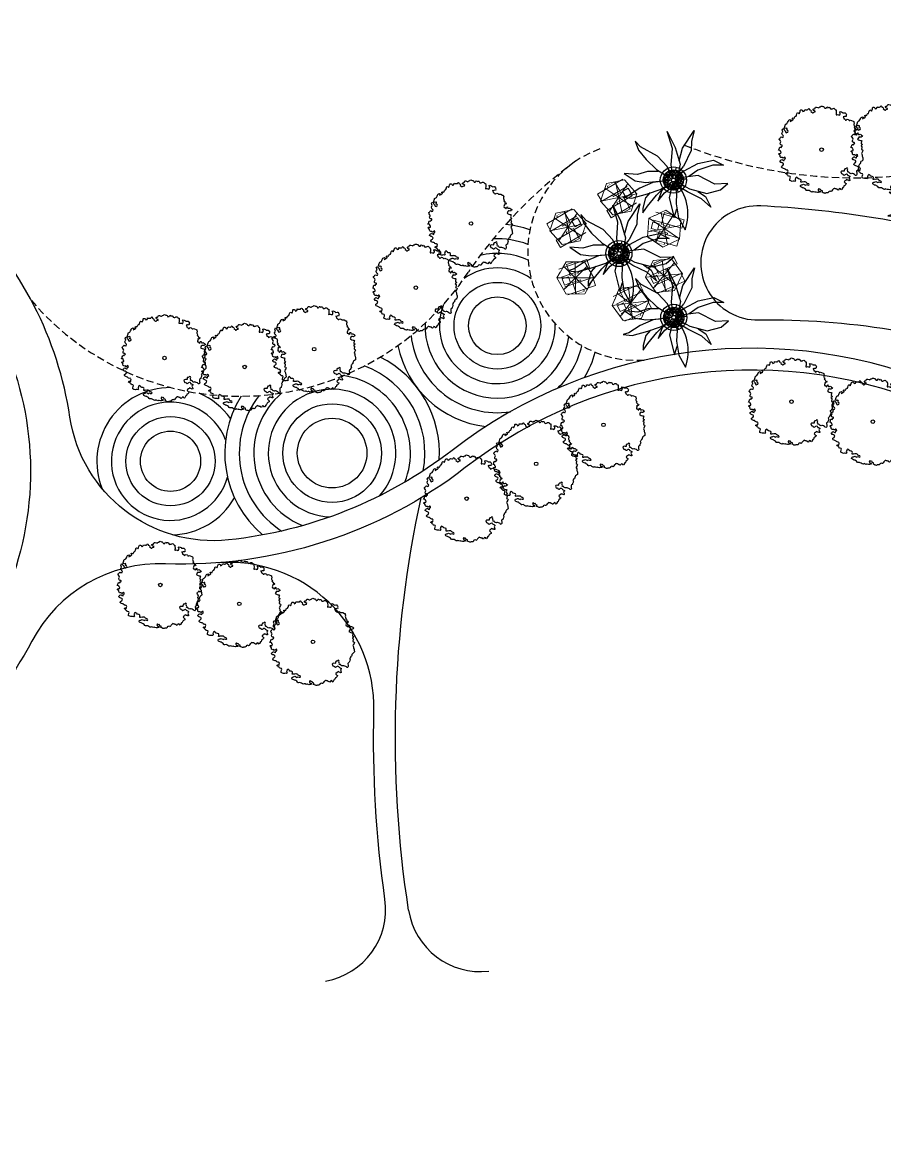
# Model space of a CAD drawing. Extents: x 309418 to 1212698, y 3438380 to 6877191.
# Drawn here: x 606509.1 to 606568.5, y 3438648.6 to 3438726 of the extents above; entities that cross this region are included whole.
import ezdxf

# ---------------------------------------------------------------- set-up
doc = ezdxf.new("R2010")
doc.units = 0
doc.header["$MEASUREMENT"] = 0
doc.set_wipeout_variables(frame=1)
doc.linetypes.add('DASHED', pattern=[0.75, 0.5, -0.25])
for name, color, linetype in [('Draft _ Lines', 20, 'Continuous'), ('DRAFT LINES', 32, 'Continuous'), ('DRAFT-LINES', 10, 'Continuous'), ('LA-HARD-PAVE-HATCH-MARBLE-TYPE (PV - MT-BG-01-AN - RA- ∅ - 01)', 227, 'Continuous'), ('LA-HARD-PAVE-HATCH-WOOD-TYPE( PV - WO-DW-01-∅ - ∅-∅ - 04)', 17, 'Continuous'), ('LA-HARD-PAVE-LINE-01', 30, 'Continuous'), ('LA-PLNT-PALMS', 251, 'Continuous'), ('LA-PLNT-TREE-TRUNK', 52, 'Continuous'), ('Tree-Delonix regia', 71, 'Continuous')]:
    doc.layers.add(name, color=color, linetype=linetype)
doc.layers.add('HW-LA-SF-LOUNGE CHAIRS', color=215, linetype='Continuous', lineweight=0)
doc.layers.add('L-CON-SF-CABANA', color=215, linetype='Continuous', lineweight=0)

# ---------------------------------------------------------------- blocks, each defined once
blk = doc.blocks.new('Lounge 1')
at = {"lineweight": 13, "extrusion": (0, 0, -1)}
blk.add_line((0.411, 1.439), (0.411, 0.859), dxfattribs=at)
blk.add_wipeout([(0.29, 0.859), (0.29, 0), (-0.29, 0), (-0.29, 0.859), (-0.411, 0.859), (-0.411, 1.439), (-0.29, 1.439), (-0.29, 2.03), (0.29, 2.03), (0.29, 1.439), (0.411, 1.439), (0.411, 0.859)])
at = {"extrusion": (0, 0, -1)}
for p, q in [((-0.29, 2.03), (-0.29, 0)), ((0.29, 2.03), (0.29, 0)), ((0.29, 0), (-0.29, 0))]:
    blk.add_line(p, q, dxfattribs=at)
at = {"lineweight": 13, "extrusion": (0, 0, -1)}
for p, q in [((-0.29, 1.439), (-0.411, 1.439)), ((-0.411, 1.439), (-0.411, 0.859)), ((-0.29, 0.859), (-0.411, 0.859)), ((0.411, 1.439), (0.29, 1.439)), ((0.411, 0.859), (0.29, 0.859))]:
    blk.add_line(p, q, dxfattribs=at)
blk.add_lwpolyline([(0.29, 1.439), (-0.29, 1.439)])
blk = doc.blocks.new('umbrella')
blk.add_lwpolyline([(-0.328, 1.236), (-1.23, 0.331), (-0.897, -0.902), (0.338, -1.231), (1.239, -0.326), (0.907, 0.907)], close=True)
for points in [[(0.329, -1.229), (-0.331, 1.235)], [(1.074, 0.287), (-1.064, -0.282)]]:
    blk.add_lwpolyline(points)
at = {"layer": 'L-CON-SF-CABANA', "extrusion": (0, 0, -1)}
for p, q in [((0.575, 0.995), (-0.571, -0.989)), ((-0.987, 0.575), (0.996, -0.57))]:
    blk.add_line(p, q, dxfattribs=at)
blk = doc.blocks.new('LA-SIDE TABLE-0')
at = {"layer": 'HW-LA-SF-LOUNGE CHAIRS'}
blk.add_lwpolyline([(-0.161, 0.157), (0.161, -0.157), (-0.153, -0.479), (-0.475, -0.166)], close=True, dxfattribs=at)
blk = doc.blocks.new('*U152')
at = {"layer": 'HW-LA-SF-LOUNGE CHAIRS', "rotation": 184.2289919196392}
blk.add_blockref('Lounge 1', (-0.735, 1.104), dxfattribs=at)
blk.add_blockref('Lounge 1', (0.561, 1.2), dxfattribs=at)
at = {"rotation": 228.4392637587774}
blk.add_blockref('LA-SIDE TABLE-0', (0.062, -0.872), dxfattribs=at)
at = {"layer": 'HW-LA-SF-LOUNGE CHAIRS', "rotation": 187.7379851974584}
blk.add_blockref('umbrella', (-0.002, 0.006), dxfattribs=at)
blk = doc.blocks.new('*U145')
at = {"layer": 'HW-LA-SF-LOUNGE CHAIRS', "rotation": 144.598257731793}
blk.add_blockref('Lounge 1', (0.138, 1.32), dxfattribs=at)
blk.add_blockref('Lounge 1', (1.198, 0.566), dxfattribs=at)
at = {"rotation": 188.8085295709311}
blk.add_blockref('LA-SIDE TABLE-0', (-0.508, -0.712), dxfattribs=at)
at = {"layer": 'HW-LA-SF-LOUNGE CHAIRS', "rotation": 148.1072510096121}
blk.add_blockref('umbrella', (0.002, 0.006), dxfattribs=at)
blk = doc.blocks.new('*U132')
at = {"layer": 'HW-LA-SF-LOUNGE CHAIRS', "rotation": 318.5593945274625}
blk.add_blockref('Lounge 1', (-0.276, -1.298), dxfattribs=at)
blk.add_blockref('Lounge 1', (-1.251, -0.437), dxfattribs=at)
at = {"rotation": 2.769666366600735}
blk.add_blockref('LA-SIDE TABLE-0', (0.58, 0.654), dxfattribs=at)
at = {"layer": 'HW-LA-SF-LOUNGE CHAIRS', "rotation": 322.0683878052817}
blk.add_blockref('umbrella', (-0.002, -0.006), dxfattribs=at)
blk = doc.blocks.new('*U146')
at = {"layer": 'HW-LA-SF-LOUNGE CHAIRS', "rotation": 143.1632647759338}
blk.add_blockref('Lounge 1', (0.171, 1.316), dxfattribs=at)
blk.add_blockref('Lounge 1', (1.211, 0.536), dxfattribs=at)
at = {"rotation": 187.3735366150719}
blk.add_blockref('LA-SIDE TABLE-0', (-0.526, -0.699), dxfattribs=at)
at = {"layer": 'HW-LA-SF-LOUNGE CHAIRS', "rotation": 146.6722580537529}
blk.add_blockref('umbrella', (0.002, 0.006), dxfattribs=at)
blk = doc.blocks.new('*U147')
at = {"layer": 'HW-LA-SF-LOUNGE CHAIRS', "rotation": 149.9295429317002}
blk.add_blockref('Lounge 1', (0.015, 1.327), dxfattribs=at)
blk.add_blockref('Lounge 1', (1.14, 0.675), dxfattribs=at)
at = {"rotation": 194.1398147708384}
blk.add_blockref('LA-SIDE TABLE-0', (-0.44, -0.756), dxfattribs=at)
at = {"layer": 'HW-LA-SF-LOUNGE CHAIRS', "rotation": 153.4385362095193}
blk.add_blockref('umbrella', (0.001, 0.006), dxfattribs=at)
blk = doc.blocks.new('GH-B-LA-PL-PALM')
for p, q in [((-1.517, 2.964), (-2.174, 3.082)), ((-2.174, 3.082), (-1.583, 2.408)), ((-1.583, 2.408), (-1.319, 1.141)), ((-0.725, 2.373), (-1.517, 2.964)), ((-0.226, 1.232), (-0.725, 2.373)), ((-2.808, 1.298), (-2.97, 2.047)), ((-2.97, 2.047), (-2.513, 1.474)), ((-1.933, 0.598), (-2.808, 1.298)), ((-2.513, 1.474), (-1.587, 0.875)), ((-1.587, 0.875), (-0.851, 0.675)), ((-1.319, 1.141), (-0.653, 0.504)), ((-0.022, 0.123), (-0.226, 1.232)), ((-0.955, 0.175), (-1.933, 0.598)), ((-0.955, 0.175), (-0.123, 0.023)), ((-0.653, 0.504), (-0.099, 0.076)), ((-0.585, -0.034), (-1.172, -0.045)), ((0.206, -1.184), (0.662, -1.757)), ((0.662, -1.757), (1.267, -2.163)), ((1.267, -2.163), (1.777, -2.915))]:
    blk.add_line(p, q)
for points in [[(-0.451, 1.808), (-0.499, 2.44), (-0.17, 3.188), (-0.209, 2.316), (0.031, 1.265), (0.106, 0.609)], [(0.075, 0.1), (0.543, 0.728), (1.155, 1.179), (1.809, 1.901), (2.162, 2.778)], [(0.112, 0.054), (1.131, 0.546), (1.977, 1.672), (1.392, 1.44)], [(-0.085, -0.091), (-0.721, -0.772), (-1.64, -1.411), (-2.332, -2.431), (-1.827, -1.319), (-1.132, -0.325), (-0.476, 0.023), (-0.125, 0.006)], [(0.484, -0.064), (1.072, -0.167), (1.803, 0.069), (1.06, 0.076), (0.462, 0.223)], [(-1.27, -0.522), (-2.104, -0.891), (-3.563, -1.025), (-2.852, -0.688), (-2.355, -0.309), (-1.172, -0.045)], [(-0.056, -0.112), (-0.459, -0.92), (-0.598, -1.887), (-0.356, -3.184), (-0.437, -3.729), (-0.092, -3.173), (0.082, -2.348), (0.165, -1.363), (0.015, -0.124)], [(0.089, -0.087), (1.018, -0.999), (1.885, -1.46), (2.766, -1.745), (3.106, -1.976), (2.762, -1.439), (1.868, -0.796), (1.076, -0.298), (0.553, -0.094), (0.123, -0.021)], [(1.777, -2.915), (1.7, -2.02), (1.329, -1.394), (0.682, -0.702)], [(1.682, -0.703), (2.163, -0.713), (2.841, -0.428), (3.079, -0.234), (2.524, -0.261), (1.55, -0.256), (0.968, -0.194)]]:
    blk.add_lwpolyline(points)
blk.add_arc((3.175, -0.24), 3.184, 108.55511, 173.42729)
at = {"layer": 'LA-PLNT-TREE-TRUNK'}
blk.add_circle((0, 0), 0.131, dxfattribs=at)
blk = doc.blocks.new('GH-B-LA-HD-FURN-Tree-Pit-140-C2')
blk.add_wipeout([(-0.285, 0.639), (-0.331, 0.617), (-0.371, 0.593), (-0.464, 0.524), (-0.509, 0.48), (-0.547, 0.437), (-0.566, 0.411), (-0.593, 0.373), (-0.614, 0.337), (-0.643, 0.276), (-0.665, 0.22), (-0.683, 0.154), (-0.692, 0.107), (-0.698, 0.047), (-0.7, 0.008), (-0.7, -0.016), (-0.696, -0.075), (-0.684, -0.149), (-0.657, -0.241), (-0.632, -0.301), (-0.605, -0.352), (-0.578, -0.395), (-0.516, -0.473), (-0.43, -0.552), (-0.377, -0.59), (-0.308, -0.629), (-0.192, -0.673), (-0.137, -0.686), (-0.026, -0.7), (0.028, -0.699), (0.16, -0.681), (0.232, -0.66), (0.287, -0.638), (0.411, -0.567), (0.473, -0.516), (0.517, -0.472), (0.565, -0.413), (0.608, -0.346), (0.66, -0.234), (0.679, -0.17), (0.695, -0.08), (0.699, 0.027), (0.674, 0.189), (0.649, 0.262), (0.618, 0.329), (0.576, 0.398), (0.529, 0.458), (0.47, 0.518), (0.414, 0.565), (0.336, 0.614), (0.277, 0.643), (0.234, 0.66), (0.176, 0.677), (0.135, 0.687), (0.1, 0.693), (0.045, 0.699), (0.004, 0.7), (-0.03, 0.699), (-0.071, 0.696), (-0.096, 0.693), (-0.124, 0.689), (-0.195, 0.672)])
at = {"linetype": 'Continuous', "ltscale": 7}
blk.add_circle((0, 0), 0.7, dxfattribs=at)
for centre, radius in [((0, 0), 0.7), ((-0.592, 0.009, 0), 0.0312), ((-0.526, 0.216, 0), 0.0751), ((-0.542, 0.345, 0), 0.0312), ((-0.482, 0.387, 0), 0.0312), ((-0.442, 0.118, 0), 0.0312), ((-0.432, -0.011, 0), 0.0312), ((-0.385, 0.277, 0), 0.0744), ((-0.38, 0.429, 0), 0.0489), ((-0.345, 0.538, 0), 0.0489), ((-0.319, 0.363, 0), 0.0312), ((-0.319, 0.189, 0), 0.0312), ((-0.223, 0.255, 0), 0.0751), ((-0.203, 0.436, 0), 0.0864), ((-0.239, 0.566, 0), 0.0312), ((-0.106, 0.624, 0), 0.0312), ((-0.046, 0.394, 0), 0.0751), ((-0.067, 0.526, 0), 0.0489), ((0.025, 0.561, 0), 0.0312), ((0.091, 0.494, 0), 0.0489), ((0.075, 0.397, 0), 0.0312), ((0.163, 0.33, 0), 0.0312), ((0.221, 0.245, 0), 0.0744), ((0.226, 0.418, 0), 0.0751), ((0.247, 0.56, 0), 0.0312), ((0.336, -0.05, 0), 0.0744), ((0.328, 0.519, 0), 0.0489), ((0.314, 0.186, 0), 0.0312), ((0.342, 0.102, 0), 0.0489), ((0.39, 0.277, 0), 0.0744), ((0.396, 0.429, 0), 0.0489), ((0.498, 0.095, 0), 0.0751), ((0.498, -0.073, 0), 0.0751), ((0.48, 0.346, 0), 0.0312), ((0.553, 0.255, 0), 0.0751), ((0.602, 0.143, 0), 0.0312), ((-0.664, -0.034, 0), 0.0312), ((-0.602, -0.135, 0), 0.0744), ((-0.523, -0.055, 0), 0.0312), ((-0.508, -0.414, 0), 0.0312), ((-0.505, -0.182, 0), 0.0312), ((-0.43, -0.174, 0), 0.0312), ((-0.406, -0.372, 0), 0.0489), ((-0.386, -0.273, 0), 0.0489), ((-0.327, -0.118, 0), 0.0744), ((-0.345, -0.437, 0), 0.0312), ((-0.285, -0.24, 0), 0.0489), ((-0.249, -0.546, 0), 0.0751), ((-0.229, -0.365, 0), 0.0864), ((-0.214, -0.155, 0), 0.0312), ((-0.175, -0.631, 0), 0.0312), ((-0.144, -0.505, 0), 0.0312), ((-0.11, -0.277, 0), 0.0489), ((-0.086, -0.557, 0), 0.0489), ((0.043, -0.574, 0), 0.0751), ((0.028, -0.318, 0), 0.0489), ((0.011, -0.474, 0), 0.0312), ((0.01, -0.669, 0), 0.0312), ((0.049, -0.404, 0), 0.0312), ((0.112, -0.242, 0), 0.0489), ((0.195, -0.556, 0), 0.0744), ((0.2, -0.382, 0), 0.0751), ((0.184, -0.17, 0), 0.0312), ((0.211, -0.253, 0), 0.0489), ((0.255, -0.157, 0), 0.0312), ((0.274, -0.477, 0), 0.0312), ((0.346, -0.263, 0), 0.0489), ((0.37, -0.372, 0), 0.0489), ((0.384, -0.154, 0), 0.0312), ((0.454, -0.455, 0), 0.0312), ((0.456, -0.261, 0), 0.0312), ((0.521, -0.179, 0), 0.0312)]:
    blk.add_circle(centre, radius)
for centre, radius, start, end in [((-0.738, 0.073, 0), 0.0751, 300.56995, 48.13189), ((-0.667, 0.152, 0), 0.0312, 228.25091, 106.0031), ((-0.703, 0.259, 0), 0.0489, 338.95156, 340.5973), ((-0.617, 0.292, 0), 0.0312, 212.38699, 96.93294), ((-0.532, 0.493, 0), 0.0744, 249.8969, 24.44616), ((-0.141, 0.712, 0), 0.0489, 225.13359, 337.31896), ((0.053, 0.676, 0), 0.0744, 161.29619, 9.73208), ((0.228, 0.639, 0), 0.0312, 117.36186, 23.37918), ((0.491, 0.534, 0), 0.0312, 191.31199, 263.52729), ((0.572, 0.436, 0), 0.0864, 143.86727, 290.7577), ((0.676, 0.067, 0), 0.0751, 82.37222, 288.96734), ((-0.683, -0.259, 0), 0.0489, 330.55443, 70.90521), ((-0.558, -0.308, 0), 0.0744, 243.04684, 174.73742), ((-0.568, -0.456, 0), 0.0312, 13.63317, 63.92155), ((-0.411, -0.524, 0), 0.0744, 297.59757, 166.13286), ((-0.345, -0.612, 0), 0.0312, 335.79609, 145.33578), ((-0.126, -0.734, 0), 0.0751, 29.1719, 131.34724), ((0.145, -0.71, 0), 0.0751, 33.568, 169.58741), ((0.364, -0.524, 0), 0.0744, 340.2974, 269.33505), ((0.527, -0.546, 0), 0.0751, 97.23348, 170.67419), ((0.547, -0.365, 0), 0.0864, 29.69595, 262.86872), ((0.661, -0.083, 0), 0.0489, 40.76282, 304.86097), ((0.672, -0.262, 0), 0.0489, 95.69847, 221.74846), ((0.664, -0.168, 0), 0.0312, 47.4763, 284.07386), ((0.73, -0.03, 0), 0.0312, 164.22546, 190.99296)]:
    blk.add_arc(centre, radius, start, end)
blk = doc.blocks.new('P200')
blk.add_lwpolyline([(0, -0.1), (0, 0.1)])
blk = doc.blocks.new('COARSE GRAVEL')
blk.add_wipeout([(0.677, 0.593), (0.693, 0.574), (0.693, 0.574), (0.73, 0.527), (0.758, 0.485), (0.793, 0.425), (0.81, 0.393), (0.831, 0.346), (0.85, 0.297), (0.867, 0.242), (0.883, 0.174), (0.894, 0.105), (0.899, 0.041), (0.9, -0.016), (0.898, -0.066), (0.892, -0.123), (0.88, -0.186), (0.867, -0.24), (0.848, -0.301), (0.82, -0.372), (0.79, -0.431), (0.757, -0.487), (0.72, -0.54), (0.681, -0.589), (0.641, -0.632), (0.605, -0.666), (0.579, -0.689), (0.53, -0.728), (0.477, -0.763), (0.444, -0.783), (0.404, -0.804), (0.374, -0.819), (0.305, -0.847), (0.25, -0.865), (0.153, -0.887), (0.088, -0.896), (0.02, -0.9), (-0.062, -0.898), (-0.179, -0.882), (-0.241, -0.867), (-0.295, -0.85), (-0.358, -0.826), (-0.43, -0.791), (-0.464, -0.771), (-0.526, -0.731), (-0.571, -0.696), (-0.616, -0.656), (-0.68, -0.59), (-0.714, -0.548), (-0.748, -0.5), (-0.791, -0.43), (-0.832, -0.343), (-0.866, -0.245), (-0.889, -0.14), (-0.899, -0.041), (-0.897, 0.077), (-0.881, 0.186), (-0.856, 0.277), (-0.839, 0.326), (-0.811, 0.39), (-0.778, 0.452), (-0.742, 0.509), (-0.702, 0.563), (-0.651, 0.621), (-0.592, 0.678), (-0.491, 0.754), (-0.4, 0.806), (-0.329, 0.838), (-0.192, 0.879), (-0.105, 0.894), (0.013, 0.9), (0.085, 0.896), (0.203, 0.877), (0.251, 0.864), (0.353, 0.828), (0.407, 0.803), (0.424, 0.794), (0.47, 0.768), (0.49, 0.755), (0.524, 0.732), (0.558, 0.706), (0.616, 0.656), (0.651, 0.622)])
at = {"rotation": 45.00000000604048}
blk.add_blockref('GH-B-LA-HD-FURN-Tree-Pit-140-C2', (0, 0), dxfattribs=at)
at = {"layer": 'LA-HARD-PAVE-HATCH-WOOD-TYPE( PV - WO-DW-01-∅ - ∅-∅ - 04)'}
blk.add_circle((0, 0), 0.9, dxfattribs=at)
at = {"layer": 'LA-HARD-PAVE-LINE-01'}
blk.add_circle((0, 0), 0.7, dxfattribs=at)
at = {"layer": 'LA-HARD-PAVE-HATCH-WOOD-TYPE( PV - WO-DW-01-∅ - ∅-∅ - 04)'}
for p, rotation in [((-0.24, 0.763), 197.4295865630063), ((0.252, 0.759), 161.6197243753375), ((-0.8, 0.013), 269.0493109383438), ((-0.641, 0.479), 233.239448750675), ((0.649, 0.468), 125.8098621876688), ((-0.656, -0.457), 304.8591731260126), ((-0.265, -0.755), 340.6690353136814), ((0.227, -0.767), 16.47889750135008), ((0.633, -0.489), 52.28875968901892), ((0.8, -0.027), 88.09862187668766)]:
    blk.add_blockref('P200', p, dxfattribs=dict(at, rotation=rotation))
blk = doc.blocks.new('Delonix regia')
at = {"linetype": 'Continuous'}
blk.add_lwpolyline([(2.746, -0.535), (2.736, -0.575), (2.722, -0.616), (2.664, -0.605), (2.668, -0.648), (2.68, -0.697), (2.659, -0.734), (2.623, -0.79), (2.679, -0.804), (2.666, -0.866), (2.599, -0.87), (2.571, -0.833), (2.505, -0.801), (2.5, -0.85), (2.456, -0.861), (2.399, -0.882), (2.358, -0.933), (2.388, -0.966), (2.392, -1.03), (2.362, -1.086), (2.408, -1.09), (2.458, -1.056), (2.512, -1.06), (2.55, -1.08), (2.55, -1.08), (2.55, -1.08), (2.486, -1.111), (2.507, -1.185), (2.541, -1.221), (2.585, -1.246), (2.588, -1.292), (2.596, -1.351), (2.604, -1.444), (2.555, -1.441), (2.514, -1.423), (2.467, -1.426), (2.422, -1.361), (2.392, -1.317), (2.321, -1.31), (2.249, -1.337), (2.204, -1.346), (2.208, -1.393), (2.239, -1.477), (2.272, -1.547), (2.302, -1.59), (2.312, -1.635), (2.27, -1.65), (2.232, -1.678), (2.186, -1.702), (2.151, -1.736), (2.166, -1.812), (2.1, -1.837), (2.038, -1.819), (2.019, -1.86), (2.035, -1.902), (1.996, -1.944), (1.958, -1.972), (1.91, -1.99), (1.87, -2.012), (1.902, -2.096), (1.885, -2.143), (1.825, -2.166), (1.71, -2.188), (1.662, -2.206), (1.629, -2.3), (1.596, -2.34), (1.56, -2.374), (1.55, -2.419), (1.503, -2.477), (1.425, -2.561), (1.385, -2.583), (1.299, -2.574), (1.226, -2.56), (1.175, -2.572), (1.118, -2.601), (1.074, -2.631), (1.024, -2.608), (0.972, -2.614), (0.928, -2.644), (0.877, -2.635), (0.846, -2.681), (0.827, -2.722), (0.737, -2.756), (0.695, -2.772), (0.652, -2.802), (0.576, -2.782), (0.529, -2.786), (0.431, -2.891), (0.385, -2.949), (0.34, -2.959), (0.295, -2.948), (0.268, -2.911), (0.284, -2.864), (0.274, -2.819), (0.248, -2.747), (0.225, -2.687), (0.197, -2.649), (0.156, -2.631), (0.132, -2.585), (0.108, -2.539), (0.119, -2.494), (0.127, -2.443), (0.093, -2.407), (0.09, -2.361), (0.132, -2.345), (0.149, -2.298), (0.191, -2.248), (0.24, -2.23), (0.264, -2.186), (0.236, -2.128), (0.181, -2.128), (0.134, -2.112), (0.106, -2.074), (0.054, -2.08), (-0.004, -2.109), (-0.04, -2.142), (-0.077, -2.115), (-0.112, -2.06), (-0.176, -2.015), (-0.231, -2.015), (-0.275, -2.08), (-0.292, -2.127), (-0.282, -2.171), (-0.237, -2.202), (-0.255, -2.243), (-0.236, -2.332), (-0.193, -2.357), (-0.147, -2.367), (-0.102, -2.378), (-0.061, -2.397), (-0.058, -2.443), (-0.068, -2.488), (-0.076, -2.539), (-0.055, -2.579), (-0.043, -2.629), (-0.027, -2.672), (-0.063, -2.705), (-0.108, -2.695), (-0.158, -2.707), (-0.169, -2.752), (-0.196, -2.789), (-0.214, -2.83), (-0.25, -2.864), (-0.291, -2.845), (-0.295, -2.799), (-0.319, -2.753), (-0.334, -2.711), (-0.346, -2.661), (-0.393, -2.664), (-0.442, -2.662), (-0.532, -2.641), (-0.58, -2.659), (-0.585, -2.756), (-0.574, -2.821), (-0.63, -2.855), (-0.732, -2.839), (-0.793, -2.82), (-0.837, -2.85), (-0.881, -2.86), (-0.929, -2.844), (-1.068, -2.875), (-1.12, -2.881), (-1.124, -2.834), (-1.099, -2.791), (-1.122, -2.731), (-1.179, -2.725), (-1.272, -2.732), (-1.287, -2.69), (-1.279, -2.639), (-1.313, -2.603), (-1.31, -2.555), (-1.344, -2.519), (-1.36, -2.477), (-1.382, -2.437), (-1.427, -2.427), (-1.471, -2.436), (-1.524, -2.422), (-1.601, -2.437), (-1.651, -2.449), (-1.691, -2.416), (-1.695, -2.369), (-1.764, -2.326), (-1.764, -2.326), (-1.808, -2.312), (-1.842, -2.34), (-1.892, -2.329), (-1.931, -2.305), (-1.966, -2.273), (-1.994, -2.238), (-2.044, -2.226), (-2.072, -2.191), (-2.089, -2.145), (-2.112, -2.085), (-2.136, -2.019), (-2.092, -1.995), (-2.057, -1.967), (-2.079, -1.929), (-2.092, -1.874), (-2.071, -1.828), (-2.048, -1.789), (-2.098, -1.777), (-2.108, -1.728), (-2.099, -1.672), (-2.182, -1.673), (-2.205, -1.712), (-2.226, -1.757), (-2.187, -1.864), (-2.201, -1.907), (-2.246, -1.886), (-2.281, -1.853), (-2.323, -1.824), (-2.373, -1.789), (-2.415, -1.699), (-2.436, -1.662), (-2.479, -1.647), (-2.511, -1.561), (-2.531, -1.508), (-2.588, -1.499), (-2.628, -1.431), (-2.645, -1.346), (-2.663, -1.277), (-2.68, -1.231), (-2.745, -1.179), (-2.773, -1.144), (-2.774, -1.1), (-2.759, -1.018), (-2.776, -0.934), (-2.777, -0.889), (-2.808, -0.847), (-2.828, -0.794), (-2.852, -0.728), (-2.861, -0.685), (-2.849, -0.636), (-2.807, -0.605), (-2.765, -0.597), (-2.724, -0.627), (-2.685, -0.65), (-2.639, -0.671), (-2.594, -0.692), (-2.585, -0.734), (-2.567, -0.803), (-2.559, -0.845), (-2.512, -0.85), (-2.466, -0.871), (-2.441, -0.937), (-2.397, -0.996), (-2.354, -0.988), (-2.336, -0.936), (-2.366, -0.856), (-2.385, -0.803), (-2.371, -0.76), (-2.375, -0.709), (-2.399, -0.665), (-2.434, -0.632), (-2.465, -0.591), (-2.51, -0.57), (-2.537, -0.519), (-2.582, -0.498), (-2.611, -0.464), (-2.558, -0.421), (-2.507, -0.395), (-2.484, -0.356), (-2.507, -0.274), (-2.545, -0.212), (-2.573, -0.178), (-2.539, -0.149), (-2.556, -0.103), (-2.551, -0.056), (-2.552, -0.011), (-2.602, 0.001), (-2.656, 0.003), (-2.686, -0.038), (-2.733, -0.033), (-2.767, -0.083), (-2.788, -0.129), (-2.846, -0.136), (-2.889, -0.061), (-2.924, -0.028), (-2.98, 0.019), (-3.016, 0.096), (-3.039, 0.178), (-2.996, 0.225), (-2.908, 0.273), (-2.844, 0.304), (-2.832, 0.354), (-2.864, 0.418), (-2.903, 0.441), (-2.888, 0.484), (-2.865, 0.523), (-2.882, 0.569), (-2.882, 0.569), (-2.865, 0.616), (-2.877, 0.66), (-2.893, 0.702), (-2.854, 0.725), (-2.806, 0.726), (-2.782, 0.674), (-2.761, 0.629), (-2.698, 0.683), (-2.656, 0.699), (-2.634, 0.755), (-2.635, 0.807), (-2.674, 0.827), (-2.698, 0.905), (-2.69, 0.952), (-2.699, 1.001), (-2.729, 1.046), (-2.749, 1.1), (-2.765, 1.155), (-2.755, 1.22), (-2.691, 1.261), (-2.651, 1.246), (-2.601, 1.229), (-2.537, 1.244), (-2.493, 1.265), (-2.484, 1.312), (-2.502, 1.384), (-2.523, 1.428), (-2.54, 1.474), (-2.536, 1.545), (-2.484, 1.582), (-2.441, 1.572), (-2.396, 1.567), (-2.35, 1.571), (-2.336, 1.524), (-2.327, 1.475), (-2.313, 1.428), (-2.294, 1.387), (-2.215, 1.434), (-2.172, 1.459), (-2.143, 1.404), (-2.084, 1.479), (-2.097, 1.526), (-2.188, 1.536), (-2.232, 1.55), (-2.218, 1.616), (-2.27, 1.662), (-2.295, 1.705), (-2.297, 1.757), (-2.277, 1.799), (-2.236, 1.827), (-2.222, 1.907), (-2.236, 1.98), (-2.17, 1.978), (-2.117, 1.929), (-2.079, 1.899), (-2.018, 1.944), (-2.022, 2.003), (-1.982, 2.035), (-1.991, 2.084), (-2.011, 2.125), (-2.041, 2.157), (-1.986, 2.174), (-1.937, 2.183), (-1.898, 2.206), (-1.829, 2.232), (-1.785, 2.209), (-1.78, 2.159), (-1.701, 2.171), (-1.661, 2.155), (-1.614, 2.182), (-1.613, 2.225), (-1.642, 2.258), (-1.642, 2.258), (-1.667, 2.295), (-1.655, 2.339), (-1.596, 2.406), (-1.544, 2.42), (-1.5, 2.436), (-1.475, 2.491), (-1.461, 2.575), (-1.451, 2.624), (-1.402, 2.659), (-1.358, 2.647), (-1.315, 2.652), (-1.269, 2.652), (-1.222, 2.647), (-1.217, 2.604), (-1.229, 2.56), (-1.182, 2.555), (-1.157, 2.519), (-1.077, 2.56), (-1.077, 2.605), (-1.067, 2.654), (-1.067, 2.699), (-1.019, 2.768), (-0.941, 2.803), (-0.896, 2.803), (-0.863, 2.866), (-0.848, 2.917), (-0.779, 2.943), (-0.727, 2.956), (-0.709, 2.906), (-0.746, 2.825), (-0.741, 2.781), (-0.746, 2.734), (-0.777, 2.666), (-0.801, 2.623), (-0.774, 2.566), (-0.729, 2.566), (-0.689, 2.535), (-0.624, 2.559), (-0.609, 2.61), (-0.639, 2.644), (-0.606, 2.691), (-0.559, 2.702), (-0.529, 2.742), (-0.552, 2.79), (-0.606, 2.798), (-0.613, 2.846), (-0.642, 2.88), (-0.589, 2.934), (-0.538, 2.948), (-0.47, 2.979), (-0.434, 3.003), (-0.379, 3.007), (-0.338, 2.988), (-0.297, 2.97), (-0.202, 2.988), (-0.133, 3.014), (-0.083, 3.032), (-0.03, 3.041), (0.02, 3.014), (0.061, 2.996), (0.072, 2.949), (0.007, 2.913), (-0.043, 2.895), (0.009, 2.892), (0.054, 2.908), (0.075, 2.866), (0.141, 2.856), (0.19, 2.846), (0.224, 2.876), (0.194, 2.91), (0.237, 2.948), (0.281, 2.92), (0.326, 2.846), (0.425, 2.883), (0.475, 2.885), (0.52, 2.856), (0.596, 2.879), (0.664, 2.91), (0.711, 2.933), (0.76, 2.94), (0.792, 2.867), (0.777, 2.817), (0.865, 2.838), (0.943, 2.873), (0.999, 2.905), (1.042, 2.91), (1.084, 2.858), (1.101, 2.813), (1.084, 2.767), (1.062, 2.72), (1.108, 2.703), (1.151, 2.679), (1.209, 2.706), (1.251, 2.728), (1.268, 2.683), (1.303, 2.651), (1.327, 2.615), (1.327, 2.615), (1.357, 2.583), (1.398, 2.554), (1.447, 2.564), (1.496, 2.553), (1.491, 2.506), (1.456, 2.478), (1.491, 2.385), (1.477, 2.342), (1.433, 2.318), (1.443, 2.232), (1.44, 2.178), (1.475, 2.146), (1.538, 2.139), (1.583, 2.118), (1.611, 2.084), (1.655, 2.107), (1.637, 2.176), (1.617, 2.229), (1.629, 2.278), (1.661, 2.313), (1.704, 2.299), (1.738, 2.267), (1.788, 2.255), (1.823, 2.283), (1.883, 2.283), (1.923, 2.237), (1.957, 2.145), (1.981, 2.101), (2.028, 2.096), (2.078, 2.084), (2.119, 2.055), (2.163, 2.056), (2.206, 2.042), (2.226, 1.989), (2.246, 1.936), (2.274, 1.902), (2.278, 1.85), (2.257, 1.805), (2.252, 1.758), (2.287, 1.726), (2.325, 1.703), (2.372, 1.72), (2.416, 1.721), (2.434, 1.675), (2.419, 1.632), (2.471, 1.614), (2.506, 1.582), (2.508, 1.537), (2.479, 1.451), (2.497, 1.405), (2.538, 1.375), (2.583, 1.355), (2.626, 1.341), (2.67, 1.304), (2.683, 1.249), (2.671, 1.199), (2.673, 1.155), (2.701, 1.12), (2.643, 1.053), (2.544, 0.956), (2.469, 0.913), (2.435, 0.885), (2.476, 0.855), (2.517, 0.826), (2.548, 0.762), (2.566, 0.716), (2.604, 0.692), (2.684, 0.722), (2.732, 0.755), (2.734, 0.809), (2.766, 0.843), (2.812, 0.823), (2.843, 0.759), (2.866, 0.677), (2.861, 0.63), (2.942, 0.555), (2.97, 0.52), (2.958, 0.41), (2.935, 0.372), (2.891, 0.348), (2.859, 0.313), (2.812, 0.296), (2.786, 0.346), (2.745, 0.376), (2.7, 0.397), (2.676, 0.441), (2.651, 0.386), (2.637, 0.343), (2.602, 0.315), (2.626, 0.271), (2.63, 0.22), (2.612, 0.168), (2.646, 0.136), (2.689, 0.122), (2.739, 0.11), (2.77, 0.047), (2.771, 0.002), (2.766, -0.045), (2.803, -0.084), (2.849, -0.105), (2.869, -0.157), (2.913, -0.276), (2.93, -0.323), (2.9, -0.364), (2.886, -0.407), (2.845, -0.437), (2.799, -0.455), (2.766, -0.489)], close=True, dxfattribs=at)
blk.add_circle((0, 0), 0.122, dxfattribs=at)

msp = doc.modelspace()

# ---------------------------------------------------------------- linework, layer by layer
at = {"layer": 'Draft _ Lines', "color": 114, "linetype": 'DASHED', "true_color": 0x139b48}
for points in [[(606581.07911, 3438718.89623, -0.21911698), (606554.66263, 3438717.57971, 1.80064705)], [(606548.88506, 3438717.29177, 0.87413396), (606551.97826, 3438702.75095, 0.06103169)], [(606547.21455, 3438716.44556, 0.08580852), (606539.82134, 3438708.80695, -0.50044974), (606509.70105, 3438706.85682, -1.24488655)]]:
    msp.add_lwpolyline(points, format="xyb", dxfattribs=at)
at = {"layer": 'DRAFT LINES', "color": 4}
msp.add_lwpolyline([(606630.60676, 3438714.33592, -0.30419859), (606609.27912, 3438712.84156, 0.26309511), (606589.59446, 3438712.96214, -0.19314222), (606574.81837, 3438711.07815, 0.05082023), (606559.97643, 3438713.37011, 1.03492594), (606559.84016, 3438705.51093, -0.08955435), (606577.73826, 3438702.59229, 0.22240797), (606594.61189, 3438704.24121, -0.31014936), (606617.1967, 3438702.73984, 0.55642004), (606637.57516, 3438710.12443, 0.70998682), (606630.60676, 3438714.33592, -0.13519752), (606622.34535, 3438710.62277)], format="xyb", dxfattribs=at)
at = {"layer": 'DRAFT-LINES'}
for points in [[(606645.51945, 3438695.76693, -0.15651859), (606622.45091, 3438697.41911, 0.16337411), (606596.78452, 3438698.91276, -0.17187102), (606573.00685, 3438700.69127, 0.27452542), (606538.69671, 3438696.52719, -0.13877641), (606523.30127, 3438690.36317, -0.40119639), (606512.36461, 3438698.81674, 0.16392939), (606505.06854, 3438713.01585), (606487.15853, 3438730.42333, -0.4552667), (606487.98509, 3438745.48487), (606510.94936, 3438763.32104)], [(606645.87457, 3438694.30958, -0.15651859), (606621.89172, 3438696.02724, 0.16337411), (606597.17848, 3438697.46542, -0.17187102), (606572.40196, 3438699.31864, 0.27452542), (606539.61238, 3438695.3391, -0.17500823), (606518.94623, 3438688.71648, 0.28772563), (606509.74292, 3438683.39892, -0.08856318), (606504.3329, 3438676.47432, 0.00584193), (606494.44773, 3438667.4011, 0.43189398), (606494.42807, 3438649.92927, 0.06703778), (606514.11669, 3438635.79429, -0.52237604), (606518.9986, 3438595.04669), (606503.58991, 3438581.333, 0.43325153), (606503.02403, 3438559.45353, 0.09691104), (606532.65646, 3438539.79454, -0.22527028), (606547.03504, 3438523.89202), (606547.9, 3438521.01421, 0.41426008), (606560.35671, 3438514.31629)], [(606535.70419, 3438664.86272, -0.0923679), (606536.57376, 3438693.26466)], [(606534.07744, 3438665.60587, -0.0411766), (606533.31266, 3438678.58366)]]:
    msp.add_lwpolyline(points, format="xyb", dxfattribs=at)
for centre, radius in [((606541.82196, 3438705.11343), 2.98754), ((606541.82196, 3438705.11343), 1.98754), ((606530.43078, 3438696.3418), 3.39816), ((606519.29465, 3438695.78093), 3.07551), ((606530.43078, 3438696.3418), 2.39816), ((606519.29465, 3438695.78093), 2.07551)]:
    msp.add_circle(centre, radius, dxfattribs=at)
for centre, radius, start, end in [((606541.82196, 3438705.11343), 6.98754, 71.2847892, 85.3859545), ((606541.82196, 3438705.11343), 5.98754, 69.4053505, 92.722493), ((606541.82196, 3438705.11343), 4.98754, 64.9189623, 103.6404102), ((606541.82196, 3438705.11343), 3.98754, 54.2487529, 125.0186031), ((606541.82196, 3438705.11343), 3.98754, 158.5952125, 1.9108718), ((606541.82196, 3438705.11343), 4.98754, 178.1800819, 351.2406624), ((606541.82196, 3438705.11343), 5.98754, 186.4755906, 278.6291682), ((606541.82196, 3438705.11343), 6.98754, 191.2336517, 263.4651964), ((606541.82196, 3438705.11343), 5.98754, 314.0829091, 346.7542742), ((606541.82196, 3438705.11343), 6.98754, 329.2468809, 344.8748355), ((606530.43078, 3438696.3418), 7.39816, 356.35856, 63.3430883), ((606530.43078, 3438696.3418), 6.39816, 348.9882193, 69.6859179), ((606530.43078, 3438696.3418), 5.39816, 338.2172145, 81.5555646), ((606519.29465, 3438695.78093), 5.07551, 89.8335073, 201.8854952), ((606519.29465, 3438695.78093), 5.07551, 35.4815527, 67.2138077), ((606530.43078, 3438696.3418), 7.39816, 148.0565242, 229.6651906), ((606530.43078, 3438696.3418), 6.39816, 141.7136946, 237.0355313), ((606530.43078, 3438696.3418), 5.39816, 129.844048, 247.8065361), ((606530.43078, 3438696.3418), 4.39816, 317.9257827, 268.0979679), ((606519.29465, 3438695.78093), 4.07551, 21.3520084, 344.4146052), ((606519.29465, 3438695.78093), 5.07551, 271.7913622, 330.2850609), ((606523.31541, 3438678.81808), 10, 358.6567329, 94.3841498), ((606529.12718, 3438664.90237), 5, 279.9016185, 8.0883875), ((606540.64531, 3438665.62774), 5, 188.8009769, 276.7352332)]:
    msp.add_arc(centre, radius, start, end, dxfattribs=at)

# ---------------------------------------------------------------- block references
at = {"layer": 'LA-PLNT-PALMS', "rotation": 231.1357011280185}
msp.add_blockref('GH-B-LA-PL-PALM', (606572.21621, 3438713.85829), dxfattribs=at)
at = {"layer": 'Tree-Delonix regia', "rotation": 47.46426310588033}
for p in [(606564.1694, 3438717.24422), (606569.1539, 3438717.42875), (606540.00695, 3438712.15818), (606536.19943, 3438707.7386), (606518.88136, 3438702.88934), (606529.19851, 3438703.50317), (606524.40841, 3438702.27551), (606562.09851, 3438699.88902), (606549.13999, 3438698.28524), (606567.69775, 3438698.50803), (606544.49614, 3438695.60176), (606539.70717, 3438693.20839), (606518.59219, 3438687.26123), (606524.03419, 3438685.95575), (606529.11339, 3438683.34481)]:
    msp.add_blockref('Delonix regia', p, dxfattribs=at)

# ---------------------------------------------------------------- next in the draw order: block references
at = {"layer": 'HW-LA-SF-LOUNGE CHAIRS', "xscale": -1, "rotation": 258.6539472657729}
msp.add_blockref('*U152', (606553.3282, 3438711.8074), dxfattribs=at)

# ---------------------------------------------------------------- next in the draw order: block references
for name, p in [('*U132', (606550.19527, 3438713.94999)), ('*U145', (606553.29522, 3438708.57705))]:
    msp.add_blockref(name, p, dxfattribs=at)

# ---------------------------------------------------------------- next in the draw order: block references
for name, p in [('*U132', (606546.69958, 3438711.90629)), ('*U146', (606550.98675, 3438706.6652))]:
    msp.add_blockref(name, p, dxfattribs=at)

# ---------------------------------------------------------------- next in the draw order: block references
msp.add_blockref('*U147', (606547.19426, 3438708.41224), dxfattribs=at)

# ---------------------------------------------------------------- next in the draw order: block references
at = {"layer": 'LA-HARD-PAVE-HATCH-MARBLE-TYPE (PV - MT-BG-01-AN - RA- ∅ - 01)', "rotation": 6.135701135505339}
msp.add_blockref('COARSE GRAVEL', (606550.2009, 3438710.0861), dxfattribs=at)

# ---------------------------------------------------------------- next in the draw order: block references
at = {"layer": 'LA-PLNT-PALMS', "rotation": 231.1357011280185}
msp.add_blockref('GH-B-LA-PL-PALM', (606550.2009, 3438710.0861), dxfattribs=at)

# ---------------------------------------------------------------- next in the draw order: block references
at = {"layer": 'LA-HARD-PAVE-HATCH-MARBLE-TYPE (PV - MT-BG-01-AN - RA- ∅ - 01)', "rotation": 6.135701135505339}
for p in [(606553.95341, 3438715.15213), (606553.97847, 3438705.68952)]:
    msp.add_blockref('COARSE GRAVEL', p, dxfattribs=at)

# ---------------------------------------------------------------- next in the draw order: linework, layer by layer
at = {"layer": 'DRAFT-LINES'}
msp.add_lwpolyline([(606509.06956, 3438765.70212), (606486.14213, 3438747.85204, 0.4552667), (606485.0676, 3438728.27204), (606502.97762, 3438710.86457, -0.4344856), (606502.33026, 3438678.70802, 0.00584193), (606492.39344, 3438669.5874, 0.43189398), (606492.36886, 3438647.74761, 0.06703778), (606512.70804, 3438633.14558, -0.52237604), (606517.00412, 3438597.28768), (606501.59543, 3438583.574, 0.43325153), (606500.91638, 3438557.31863, 0.09691104), (606531.50885, 3438537.02271, -0.22527028), (606544.16201, 3438523.0285), (606554.50771, 3438488.60714)], format="xyb", dxfattribs=at)

# ---------------------------------------------------------------- next in the draw order: block references
at = {"layer": 'LA-PLNT-PALMS', "rotation": 231.1357011280185}
for p in [(606553.95341, 3438715.15213), (606553.97847, 3438705.68952)]:
    msp.add_blockref('GH-B-LA-PL-PALM', p, dxfattribs=at)

doc.saveas('drawing.dxf')
